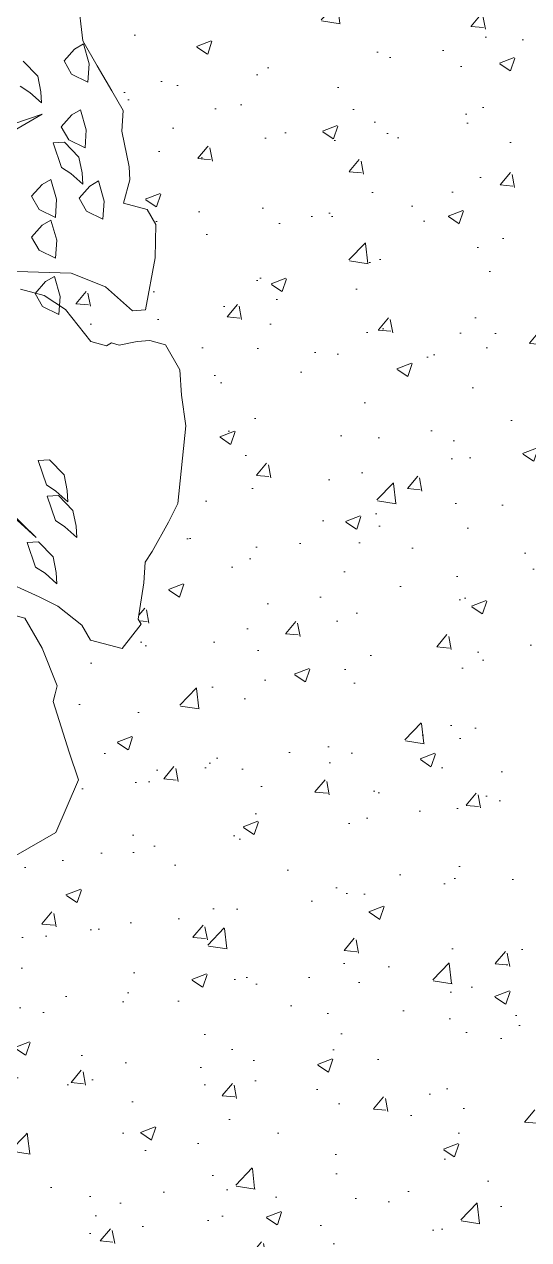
# Model space of a CAD drawing. Header units: metres. Extents: x 12093 to 20303, y 514 to 1412.
# Drawn here: x 19713.261 to 19714.477, y 702.806 to 705.738 of the extents above; entities that cross this region are included whole.
import ezdxf

# ---------------------------------------------------------------- set-up
doc = ezdxf.new("R2010")
doc.units = ezdxf.units.M
for name, color, linetype, lineweight in [('ARBOLES', 52, 'Continuous', 13), ('grass', 64, 'Continuous', 13), ('Layer2', 43, 'Continuous', 20)]:
    doc.layers.add(name, color=color, linetype=linetype, lineweight=lineweight)
pattern_1 = [(50, (19136.99335, 73.14804), (0.36436934, -0.03187817), [0.0381, -0.4191]), (355, (19136.99335, 73.14804), (-0.07048565, 0.38211329), [0.03048, -0.33528]), (100.451, (19137.0237, 73.1454), (0.293885, 0.35023338), [0.03238, -0.35618]), (46.1842, (19136.99335, 73.24964), (0.54215808, -0.08408466), [0.05715, -0.62865]), (96.6356, (19137.03853, 73.24264), (0.47480847, 0.4948511), [0.04857, -0.53427]), (351.184, (19136.99335, 73.24964), (0.4748092, 0.49485024), [0.04572, -0.50292]), (21, (19137.04415, 73.22424), (0.30322976, -0.20453104), [0.0381, -0.4191]), (326, (19137.04415, 73.22424), (0.12360406, 0.36837593), [0.03048, -0.33528]), (71.4514, (19137.06942, 73.2072), (0.42683298, 0.16384572), [0.03238, -0.35618]), (37.5, (19136.99335, 73.14804), (0.006177207, 0.169110078), [0, -0.331216, 0, -0.34036, 0, -0.33655]), (7.5, (19136.99335, 73.14804), (0.133639325, 0.20036115), [0, -0.194056, 0, -0.323596, 0, -0.12827]), (327.5, (19136.88007, 73.14804), (0.27118119, -0.011457488), [0, -0.127, 0, -0.39624, 0, -0.52578]), (317.5, (19136.82927, 73.14804), (0.29625836, 0.05085298), [0, -0.1651, 0, -0.263144, 0, -0.37338])]

# ---------------------------------------------------------------- blocks, each defined once
blk = doc.blocks.new('ghgfghgh')
at = {"layer": 'ARBOLES', "lineweight": 20}
for p, q in [((20002.7037, 664.2432), (20002.7778, 664.2683)), ((20002.7778, 664.2683), (20002.7047, 664.2261)), ((20002.7683, 663.6245), (20002.6373, 663.7439)), ((20002.7282, 663.6634), (20002.7683, 663.6245))]:
    blk.add_line(p, q, dxfattribs=at)
at = {"layer": 'grass'}
for p, q in [((20002.8317, 664.4457), (20002.8396, 664.3797)), ((20002.8396, 664.3797), (20002.8614, 664.3419)), ((20002.8269, 664.3675), (20002.8108, 664.3494)), ((20002.8402, 664.3752), (20002.8269, 664.3675)), ((20002.8489, 664.3448), (20002.8402, 664.3752)), ((20002.7489, 664.3491), (20002.7709, 664.3263)), ((20002.8108, 664.3494), (20002.8223, 664.3294)), ((20002.8471, 664.3172), (20002.8489, 664.3448)), ((20002.8614, 664.3419), (20002.8833, 664.304)), ((20002.7709, 664.3263), (20002.7758, 664.3026)), ((20002.8223, 664.3294), (20002.8471, 664.3172)), ((20002.7587, 664.3015), (20002.7443, 664.311)), ((20002.8833, 664.304), (20002.9007, 664.2738)), ((20002.7768, 664.2854), (20002.7587, 664.3015)), ((20002.7758, 664.3026), (20002.7768, 664.2854)), ((20002.8226, 664.2675), (20002.8065, 664.2494)), ((20002.8359, 664.2752), (20002.8226, 664.2675)), ((20002.8446, 664.2448), (20002.8359, 664.2752)), ((20002.9007, 664.2738), (20002.8987, 664.2424)), ((20002.8065, 664.2494), (20002.818, 664.2294)), ((20002.818, 664.2294), (20002.8428, 664.2172)), ((20002.8428, 664.2172), (20002.8446, 664.2448)), ((20002.8987, 664.2424), (20002.9098, 664.1882)), ((20002.7942, 664.2246), (20002.8114, 664.2256)), ((20002.8068, 664.1875), (20002.7942, 664.2246)), ((20002.8114, 664.2256), (20002.8334, 664.2028)), ((20002.8334, 664.2028), (20002.8382, 664.179)), ((20002.8211, 664.178), (20002.8068, 664.1875)), ((20002.8393, 664.1619), (20002.8211, 664.178)), ((20002.8382, 664.179), (20002.8393, 664.1619)), ((20002.9098, 664.1882), (20002.9109, 664.1687)), ((20002.7774, 664.1616), (20002.7613, 664.1435)), ((20002.7907, 664.1693), (20002.7774, 664.1616)), ((20002.7994, 664.1389), (20002.7907, 664.1693)), ((20002.8498, 664.1591), (20002.8336, 664.1409)), ((20002.8631, 664.1668), (20002.8498, 664.1591)), ((20002.8718, 664.1363), (20002.8631, 664.1668)), ((20002.9109, 664.1687), (20002.9014, 664.1329)), ((20002.7613, 664.1435), (20002.7728, 664.1235)), ((20002.7976, 664.1112), (20002.7994, 664.1389)), ((20002.8336, 664.1409), (20002.8452, 664.121)), ((20002.87, 664.1087), (20002.8718, 664.1363)), ((20002.7728, 664.1235), (20002.7976, 664.1112)), ((20002.8452, 664.121), (20002.87, 664.1087)), ((20002.9014, 664.1329), (20002.9372, 664.1233)), ((20002.9372, 664.1233), (20002.9503, 664.1006)), ((20002.7776, 664.0997), (20002.7615, 664.0816)), ((20002.7909, 664.1074), (20002.7776, 664.0997)), ((20002.7997, 664.077), (20002.7909, 664.1074)), ((20002.9503, 664.1006), (20002.9494, 664.0497)), ((20002.7615, 664.0816), (20002.7731, 664.0616)), ((20002.7979, 664.0493), (20002.7997, 664.077)), ((20002.7731, 664.0616), (20002.7979, 664.0493)), ((20002.9494, 664.0497), (20002.9346, 663.9706)), ((20002.8217, 664.0264), (20002.7393, 664.0293)), ((20002.8737, 664.006), (20002.8217, 664.0264)), ((20002.7828, 664.014), (20002.7667, 663.9959)), ((20002.7961, 664.0217), (20002.7828, 664.014)), ((20002.8048, 663.9913), (20002.7961, 664.0217)), ((20002.7448, 664.0022), (20002.7806, 663.9926)), ((20002.7667, 663.9959), (20002.7782, 663.9759)), ((20002.7806, 663.9926), (20002.8132, 663.9711)), ((20002.803, 663.9637), (20002.8048, 663.9913)), ((20002.9151, 663.9694), (20002.8737, 664.006)), ((20002.7782, 663.9759), (20002.803, 663.9637)), ((20002.8132, 663.9711), (20002.8514, 663.9225)), ((20002.9346, 663.9706), (20002.9151, 663.9694)), ((20002.8514, 663.9225), (20002.8752, 663.9161)), ((20002.8752, 663.9161), (20002.8828, 663.9205)), ((20002.8828, 663.9205), (20002.8947, 663.9173)), ((20002.8947, 663.9173), (20002.9218, 663.9228)), ((20002.9218, 663.9228), (20002.9413, 663.924)), ((20002.9413, 663.924), (20002.9652, 663.9176)), ((20002.9652, 663.9176), (20002.987, 663.8798)), ((20002.987, 663.8798), (20002.9893, 663.8408)), ((20002.9893, 663.8408), (20002.996, 663.7942)), ((20002.996, 663.7942), (20002.9836, 663.6761)), ((20002.7716, 663.7416), (20002.7888, 663.7427)), ((20002.7842, 663.7046), (20002.7716, 663.7416)), ((20002.7888, 663.7427), (20002.8108, 663.7199)), ((20002.8108, 663.7199), (20002.8156, 663.6961)), ((20002.7985, 663.6951), (20002.7842, 663.7046)), ((20002.8167, 663.679), (20002.7985, 663.6951)), ((20002.8156, 663.6961), (20002.8167, 663.679)), ((20002.7852, 663.6874), (20002.8023, 663.6884)), ((20002.7977, 663.6503), (20002.7852, 663.6874)), ((20002.8023, 663.6884), (20002.8243, 663.6657)), ((20002.9836, 663.6761), (20002.9696, 663.6478)), ((20002.8243, 663.6657), (20002.8292, 663.6419)), ((20002.7546, 663.637), (20002.7551, 663.6373)), ((20002.8121, 663.6409), (20002.7977, 663.6503)), ((20002.8302, 663.6248), (20002.8121, 663.6409)), ((20002.8292, 663.6419), (20002.8302, 663.6248)), ((20002.9696, 663.6478), (20002.9449, 663.6033)), ((20002.7616, 663.6307), (20002.7618, 663.6308)), ((20002.755, 663.6168), (20002.7722, 663.6178)), ((20002.7676, 663.5797), (20002.755, 663.6168)), ((20002.7722, 663.6178), (20002.7942, 663.5951)), ((20002.9449, 663.6033), (20002.9341, 663.587)), ((20002.7942, 663.5951), (20002.7991, 663.5713)), ((20002.9341, 663.587), (20002.9321, 663.5556)), ((20002.7729, 663.5343), (20002.7045, 663.5654)), ((20002.7819, 663.5703), (20002.7676, 663.5797)), ((20002.8001, 663.5542), (20002.7819, 663.5703)), ((20002.7991, 663.5713), (20002.8001, 663.5542)), ((20002.9321, 663.5556), (20002.9237, 663.5003)), ((20002.8012, 663.5203), (20002.7729, 663.5343)), ((20002.7156, 663.5113), (20002.7514, 663.5017)), ((20002.8381, 663.4912), (20002.8012, 663.5203)), ((20002.7514, 663.5017), (20002.7776, 663.4563)), ((20002.8512, 663.4685), (20002.8381, 663.4912)), ((20002.928, 663.4927), (20002.899, 663.4557)), ((20002.9237, 663.5003), (20002.928, 663.4927)), ((20002.7776, 663.4563), (20002.8006, 663.399)), ((20002.899, 663.4557), (20002.8512, 663.4685)), ((20002.8006, 663.399), (20002.7974, 663.387)), ((20002.7974, 663.387), (20002.7942, 663.3751)), ((20002.7942, 663.3751), (20002.8184, 663.2983)), ((20002.8184, 663.2983), (20002.8327, 663.2561)), ((20002.8327, 663.2561), (20002.7984, 663.1758)), ((20002.7984, 663.1758), (20002.7378, 663.1408))]:
    blk.add_line(p, q, dxfattribs=at)

msp = doc.modelspace()

# ---------------------------------------------------------------- hatches: boundary and pattern name
at = {"layer": 'grass'}
h = msp.add_hatch(dxfattribs=at)
h.set_pattern_fill('AR-CONC', color=256, scale=0.002, style=0)
h.set_pattern_definition(pattern_1)
h.paths.add_polyline_path([(19713.9998, 706.5496), (19713.7846, 705.7479), (19715.0667, 705.6068, 0.065428)])
h = msp.add_hatch(dxfattribs=at)
h.set_pattern_fill('AR-CONC', color=256, scale=0.002, style=0)
h.set_pattern_definition(pattern_1)
h.paths.add_polyline_path([(19713.7846, 705.7479), (19713.3914, 705.7912), (19713.4026, 705.6973), (19713.4372, 705.6373), (19713.4719, 705.5773), (19713.4996, 705.5293), (19713.4964, 705.4795), (19713.5139, 705.3936), (19713.5158, 705.3627), (19713.5006, 705.3059), (19713.5574, 705.2907), (19713.5781, 705.2547), (19713.5768, 705.174), (19713.5533, 705.0484), (19713.5224, 705.0465), (19713.4568, 705.1047), (19713.3742, 705.137), (19713.2436, 705.1415), (19713.245, 705.1346), (19713.246, 705.1352), (19713.2568, 705.0974), (19713.2875, 705.0892), (19713.3125, 705.1174), (19713.3336, 705.1296), (19713.3474, 705.0813), (19713.346, 705.059), (19713.3608, 705.0493), (19713.4213, 704.9722), (19713.4592, 704.9621), (19713.4712, 704.969), (19713.4901, 704.9639), (19713.533, 704.9727), (19713.5639, 704.9746), (19713.5761, 704.9713)])
h = msp.add_hatch(dxfattribs=at)
h.set_pattern_fill('AR-CONC', color=256, scale=0.002, style=0)
h.set_pattern_definition(pattern_1)
h.paths.add_polyline_path([(19715.098, 705.5706, 0.002189), (19715.0667, 705.6068), (19713.7846, 705.7479), (19713.5761, 704.9713), (19713.6018, 704.9644), (19713.6364, 704.9044), (19713.6401, 704.8426), (19713.6508, 704.7687), (19713.6371, 704.6394), (19714.35, 704.056), (19714.6138, 703.9979), (19714.8792, 704.7314)])
h = msp.add_hatch(dxfattribs=at)
h.set_pattern_fill('AR-CONC', color=256, scale=0.002, style=0)
h.set_pattern_definition(pattern_1)
h.paths.add_polyline_path([(19714.6138, 703.9979), (19714.35, 704.056), (19713.6371, 704.6394), (19713.631, 704.5813), (19713.6088, 704.5366), (19713.5696, 704.4659), (19713.5526, 704.4401), (19713.5493, 704.3902), (19713.536, 704.3025), (19713.5429, 704.2905), (19713.4968, 704.2319), (19713.4211, 704.2522), (19713.4003, 704.2882), (19713.3941, 704.2931), (19713.3375, 704.0823), (19713.369, 703.9822), (19713.3917, 703.9153), (19713.3372, 703.7879), (19713.244, 703.734), (19713.0686, 703.0805), (19714.2322, 702.9431)])
h = msp.add_hatch(dxfattribs=at)
h.set_pattern_fill('AR-CONC', color=256, scale=0.002, style=0)
h.set_pattern_definition(pattern_1)
h.paths.add_polyline_path([(19715.5249, 703.7974), (19714.6138, 703.9979), (19714.2322, 702.9431), (19715.3497, 702.8112)])
h = msp.add_hatch(dxfattribs=at)
h.set_pattern_fill('AR-CONC', color=256, scale=0.002, style=0)
h.set_pattern_definition(pattern_1)
h.paths.add_polyline_path([(19714.2322, 702.9431), (19713.0686, 703.0805), (19712.8019, 702.0868), (19713.8398, 701.8585)])
h = msp.add_hatch(dxfattribs=at)
h.set_pattern_fill('AR-CONC', color=256, scale=0.002, style=0)
h.set_pattern_definition(pattern_1)
h.paths.add_polyline_path([(19715.3497, 702.8112), (19714.2322, 702.9431), (19713.8398, 701.8585), (19715.13, 701.5746)])

# ---------------------------------------------------------------- linework, layer by layer
at = {"layer": 'Layer2'}
for radius, start, end in [(5.5636, 33.3513, 78.0007), (5.4636, 33.3368, 77.9972)]:
    msp.add_arc((19710.9463, 702.0188), radius, start, end, dxfattribs=at)

# ---------------------------------------------------------------- block references
at = {"layer": 'Defpoints', "lineweight": 20, "xscale": 1.586003757394792, "yscale": 1.586003757394792, "zscale": 1.586003757394792}
msp.add_blockref('ghgfghgh', (-12011.1761, -348.0114), dxfattribs=at)

doc.saveas('drawing.dxf')
